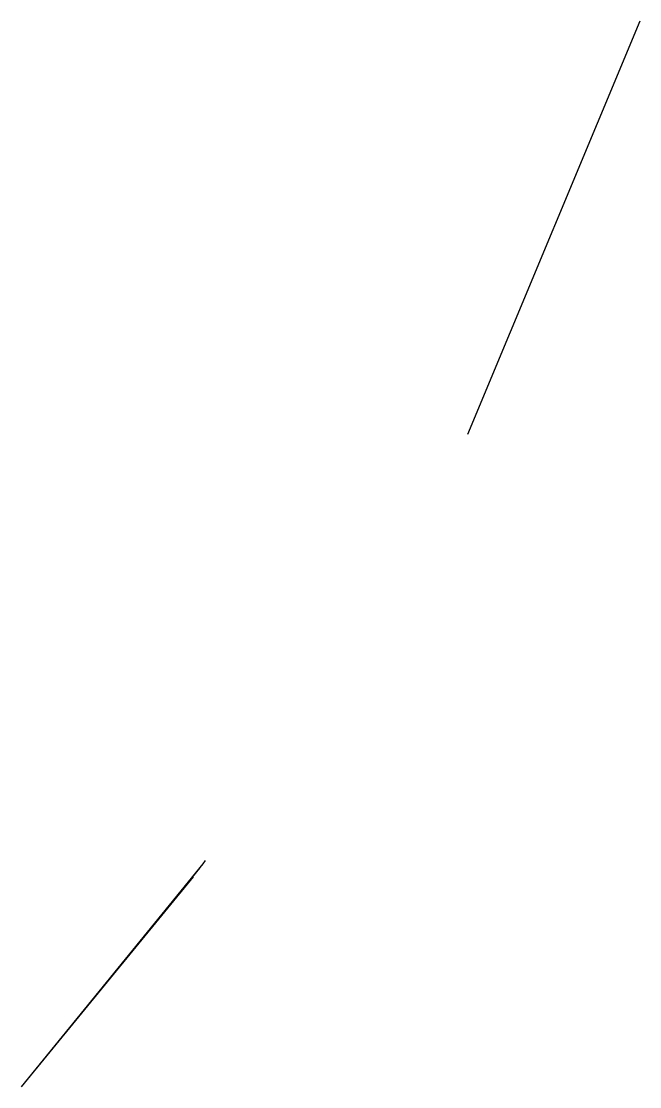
# Model space of a CAD drawing. Header units: millimetres. Extents: x -220 to 184, y -181 to 179.
# Drawn here: x -133.57 to -129.63, y -173.29 to -166.51 of the extents above.
import ezdxf

# ---------------------------------------------------------------- set-up
doc = ezdxf.new("R2010")
doc.units = ezdxf.units.MM
doc.layers.add('Layer0_5', color=7, linetype='Continuous', true_color=0x8a086e)

msp = doc.modelspace()

# ---------------------------------------------------------------- linework, layer by layer
at = {"layer": 'Layer0_5', "color": 18, "true_color": 0x000000, "extrusion": (0, -1, -1.19209e-07)}
for p, q in [((-129.634, -166.5145, 368.0591), (-130.7291, -169.1432, 368.0455)), ((-132.4137, -171.8739, 368.0291), (-133.5688, -173.2911, 368.0188)), ((-132.434, -171.9013, 368.029), (-133.5688, -173.2911, 368.0188)), ((-132.3986, -171.8534, 368.0293), (-132.4137, -171.8739, 368.0291)), ((-132.475, -171.9565, 368.0286), (-133.5688, -173.2911, 368.0188))]:
    msp.add_line(p, q, dxfattribs=at)

doc.saveas('drawing.dxf')
